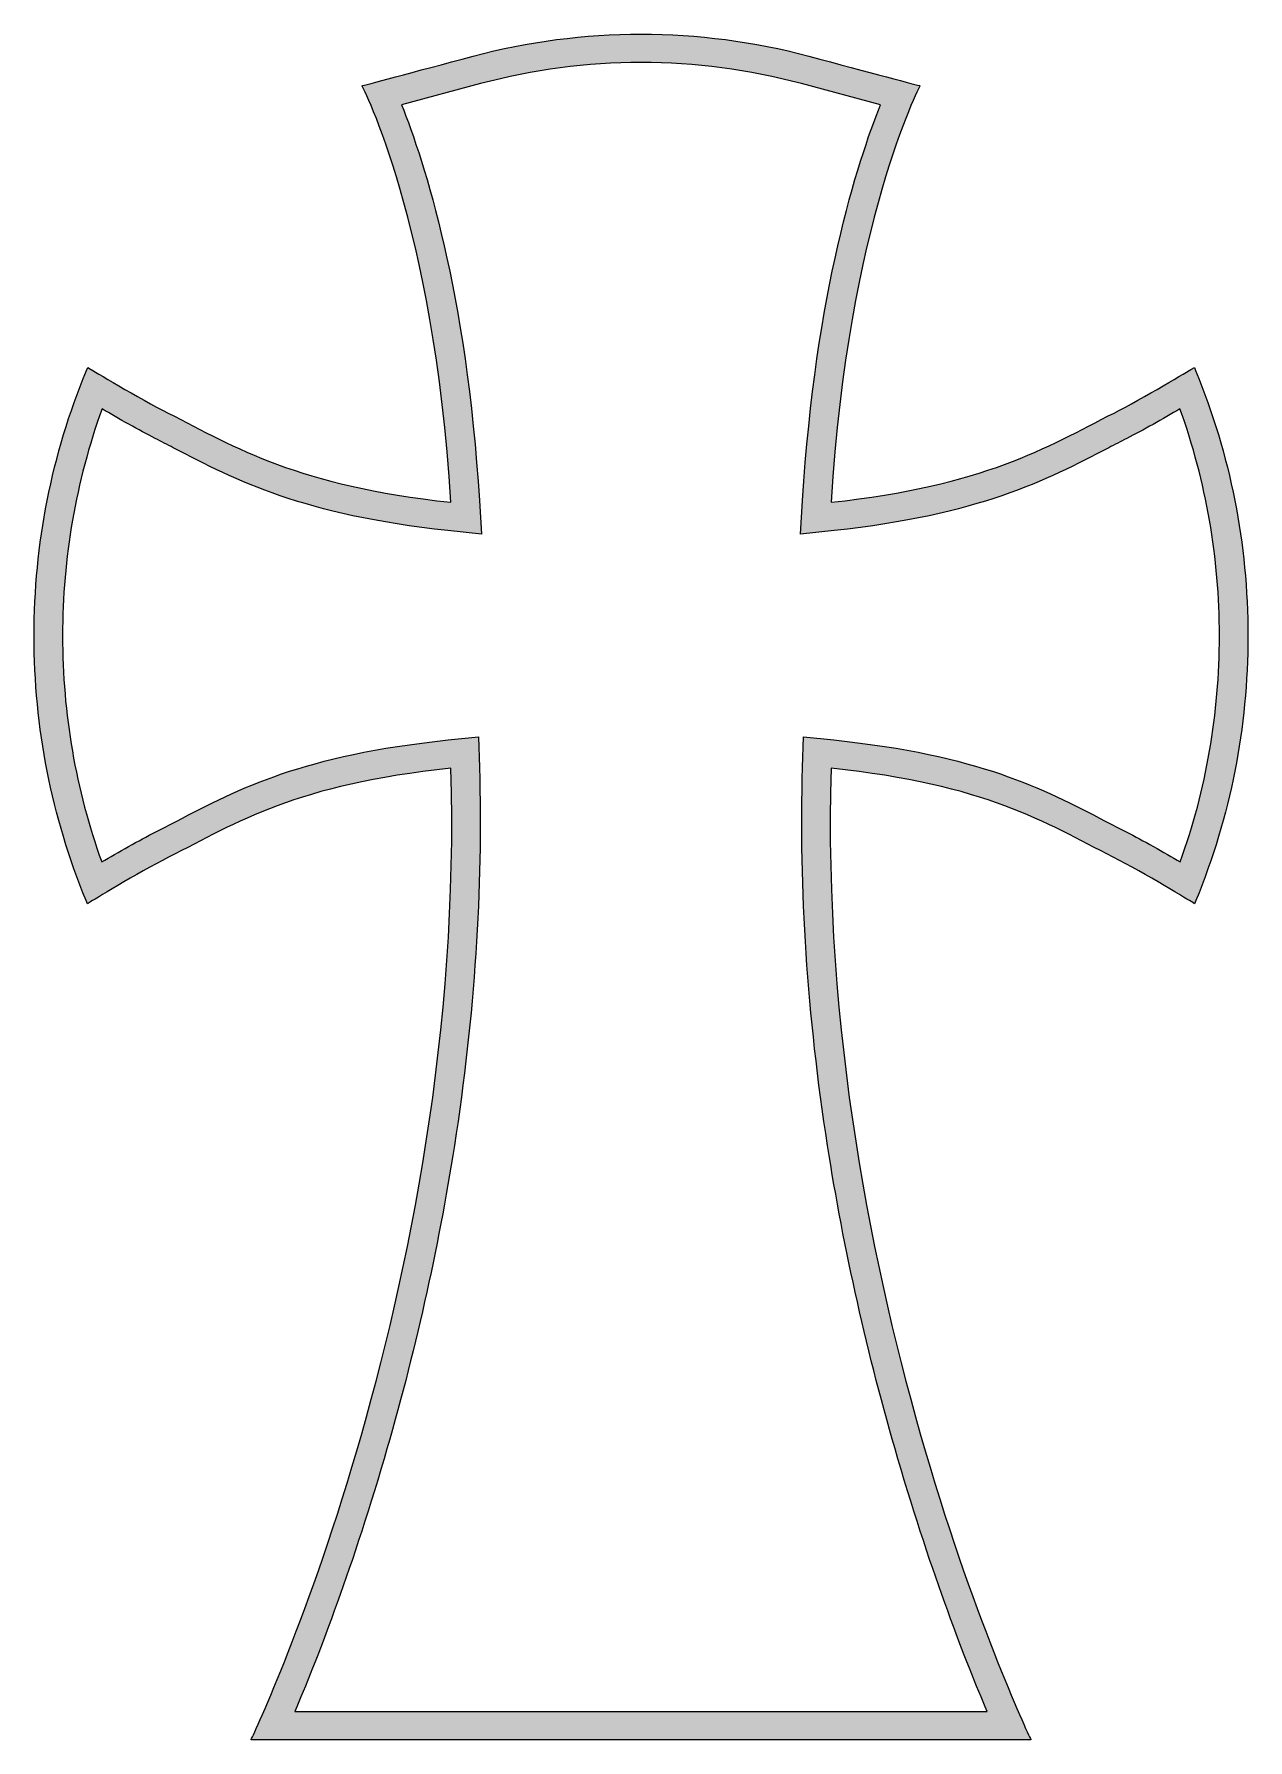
# Model space of a CAD drawing. Header units: millimetres. Extents: x -932 to 251, y -729 to -29.
# Drawn here: x -461.1 to -247.7, y -329.1 to -29.1 of the extents above; entities that cross this region are included whole.
import ezdxf

# ---------------------------------------------------------------- set-up
doc = ezdxf.new("R2010")
doc.units = ezdxf.units.MM
doc.header["$MEASUREMENT"] = 0
doc.layers.add('Layer 4', color=7, linetype='Continuous')

msp = doc.modelspace()

# ---------------------------------------------------------------- hatches: boundary and pattern name
at = {"layer": 'Layer 4'}
h = msp.add_hatch(color=1, dxfattribs=at)
h.dxf.hatch_style = 2
edge = h.paths.add_edge_path()
edge.add_spline(control_points=[(-354.4, -29.1), (-364.32, -29.1), (-374.23, -30.39), (-383.89, -32.97), (-394.29, -35.74), (-403.45, -38.19), (-403.45, -38.19), (-403.45, -38.19), (-390.79, -62.4), (-387.82, -111.44), (-414.82, -108.53), (-425.65, -101.81), (-437.57, -95.75), (-442.53, -93.22), (-451.11, -88.08), (-451.2, -88.03), (-451.2, -88.03), (-451.7, -87.73), (-451.7, -87.73), (-451.7, -87.73), (-451.93, -88.27), (-451.93, -88.27), (-458.03, -103.08), (-461.12, -118.78), (-461.12, -134.93), (-461.12, -151.04), (-458.04, -166.71), (-451.97, -181.49), (-451.97, -181.49), (-451.74, -182.04), (-451.74, -182.04), (-451.74, -182.04), (-451.23, -181.73), (-451.23, -181.73), (-451.15, -181.68), (-442.98, -176.66), (-437.46, -173.86), (-425.42, -167.74), (-415.11, -161.06), (-387.82, -158.22), (-385.09, -250.43), (-422.98, -329.1), (-422.98, -329.1), (-422.98, -329.1), (-354.44, -329.1), (-354.44, -329.1), (-354.44, -329.1), (-354.37, -329.1), (-354.37, -329.1), (-354.37, -329.1), (-285.84, -329.1), (-285.84, -329.1), (-285.84, -329.1), (-323.72, -250.43), (-321, -158.22), (-293.7, -161.06), (-283.4, -167.74), (-271.36, -173.86), (-265.84, -176.66), (-257.67, -181.68), (-257.58, -181.73), (-257.58, -181.73), (-257.07, -182.04), (-257.07, -182.04), (-257.07, -182.04), (-256.85, -181.49), (-256.85, -181.49), (-250.78, -166.71), (-247.7, -151.04), (-247.7, -134.93), (-247.7, -118.78), (-250.79, -103.08), (-256.89, -88.27), (-256.89, -88.27), (-257.11, -87.73), (-257.11, -87.73), (-257.11, -87.73), (-257.62, -88.03), (-257.62, -88.03), (-257.71, -88.08), (-266.28, -93.22), (-271.24, -95.75), (-283.17, -101.81), (-294, -108.53), (-321, -111.44), (-318.03, -62.4), (-305.36, -38.19), (-305.36, -38.19), (-305.36, -38.19), (-314.51, -35.75), (-324.91, -32.97), (-334.57, -30.39), (-344.49, -29.1), (-354.4, -29.1), (-354.4, -29.1), (-354.4, -29.1), (-354.4, -29.1)], knot_values=[0, 0, 0, 0, 1, 1, 1, 2, 2, 2, 3, 3, 3, 4, 4, 4, 5, 5, 5, 6, 6, 6, 7, 7, 7, 8, 8, 8, 9, 9, 9, 10, 10, 10, 11, 11, 11, 12, 12, 12, 13, 13, 13, 14, 14, 14, 15, 15, 15, 16, 16, 16, 17, 17, 17, 18, 18, 18, 19, 19, 19, 20, 20, 20, 21, 21, 21, 22, 22, 22, 23, 23, 23, 24, 24, 24, 25, 25, 25, 26, 26, 26, 27, 27, 27, 28, 28, 28, 29, 29, 29, 30, 30, 30, 31, 31, 31, 32, 32, 32, 32], degree=3, periodic=1)
edge = h.paths.add_edge_path()
edge.add_spline(control_points=[(-354.4, -34.1), (-344.88, -34.1), (-335.39, -35.34), (-326.2, -37.8), (-326.2, -37.8), (-312.29, -41.51), (-312.29, -41.51), (-316.27, -51.45), (-323.77, -74.5), (-325.99, -111.14), (-325.99, -111.14), (-326.35, -117.05), (-326.35, -117.05), (-326.35, -117.05), (-320.46, -116.41), (-320.46, -116.41), (-294.98, -113.66), (-283.38, -107.66), (-272.17, -101.85), (-271.12, -101.31), (-270.04, -100.74), (-268.98, -100.2), (-266.25, -98.82), (-262.55, -96.72), (-259.64, -95.02), (-255.03, -107.79), (-252.7, -121.19), (-252.7, -134.93), (-252.7, -148.62), (-255.02, -161.97), (-259.59, -174.69), (-262.45, -173.01), (-266.11, -170.91), (-269.09, -169.4), (-270.33, -168.77), (-271.58, -168.12), (-272.78, -167.5), (-283.75, -161.79), (-295.09, -155.89), (-320.48, -153.24), (-320.48, -153.24), (-325.84, -152.69), (-325.84, -152.69), (-325.84, -152.69), (-326, -158.07), (-326, -158.07), (-326.63, -179.41), (-325.15, -201.79), (-321.6, -224.59), (-318.76, -242.8), (-314.6, -261.32), (-309.24, -279.64), (-303.23, -300.16), (-297.13, -315.66), (-293.54, -324.1), (-293.54, -324.1), (-354.37, -324.1), (-354.37, -324.1), (-354.37, -324.1), (-354.44, -324.1), (-354.44, -324.1), (-354.44, -324.1), (-415.28, -324.1), (-415.28, -324.1), (-411.69, -315.66), (-405.58, -300.16), (-399.58, -279.64), (-394.22, -261.32), (-390.06, -242.8), (-387.22, -224.59), (-383.67, -201.79), (-382.19, -179.41), (-382.82, -158.07), (-382.82, -158.07), (-382.98, -152.69), (-382.98, -152.69), (-382.98, -152.69), (-388.34, -153.24), (-388.34, -153.24), (-413.73, -155.89), (-425.07, -161.79), (-436.03, -167.5), (-437.24, -168.12), (-438.49, -168.77), (-439.72, -169.4), (-442.7, -170.91), (-446.37, -173.01), (-449.23, -174.69), (-453.8, -161.97), (-456.12, -148.62), (-456.12, -134.93), (-456.12, -121.19), (-453.78, -107.79), (-449.18, -95.02), (-446.27, -96.71), (-442.57, -98.81), (-439.84, -100.2), (-438.78, -100.74), (-437.69, -101.31), (-436.65, -101.85), (-425.43, -107.66), (-413.84, -113.66), (-388.35, -116.41), (-388.35, -116.41), (-382.47, -117.05), (-382.47, -117.05), (-382.47, -117.05), (-382.83, -111.14), (-382.83, -111.14), (-385.05, -74.5), (-392.55, -51.45), (-396.52, -41.51), (-396.52, -41.51), (-382.6, -37.8), (-382.6, -37.8), (-373.41, -35.34), (-363.92, -34.1), (-354.4, -34.1)], knot_values=[0, 0, 0, 0, 0.352778, 0.352778, 0.352778, 0.705556, 0.705556, 0.705556, 1.058333, 1.058333, 1.058333, 1.411111, 1.411111, 1.411111, 1.763889, 1.763889, 1.763889, 2.116667, 2.116667, 2.116667, 2.469444, 2.469444, 2.469444, 2.822222, 2.822222, 2.822222, 3.175, 3.175, 3.175, 3.527778, 3.527778, 3.527778, 3.880556, 3.880556, 3.880556, 4.233333, 4.233333, 4.233333, 4.586111, 4.586111, 4.586111, 4.938889, 4.938889, 4.938889, 5.291667, 5.291667, 5.291667, 5.644444, 5.644444, 5.644444, 5.997222, 5.997222, 5.997222, 6.35, 6.35, 6.35, 6.702778, 6.702778, 6.702778, 7.055556, 7.055556, 7.055556, 7.408333, 7.408333, 7.408333, 7.761111, 7.761111, 7.761111, 8.113889, 8.113889, 8.113889, 8.466667, 8.466667, 8.466667, 8.819444, 8.819444, 8.819444, 9.172222, 9.172222, 9.172222, 9.525, 9.525, 9.525, 9.877778, 9.877778, 9.877778, 10.230556, 10.230556, 10.230556, 10.583333, 10.583333, 10.583333, 10.936111, 10.936111, 10.936111, 11.288889, 11.288889, 11.288889, 11.641667, 11.641667, 11.641667, 11.994444, 11.994444, 11.994444, 12.347222, 12.347222, 12.347222, 12.7, 12.7, 12.7, 13.052778, 13.052778, 13.052778, 13.405556, 13.405556, 13.405556, 13.758333, 13.758333, 13.758333, 13.758333], degree=3, periodic=0)
edge.add_line((-354.4, -34.1), (-354.4, -34.1))

# ---------------------------------------------------------------- linework, layer by layer
at = {"layer": 'Layer 4', "lineweight": 0}
for points, knots in [([(-354.4, -29.1), (-364.32, -29.1), (-374.23, -30.39), (-383.89, -32.97), (-394.29, -35.74), (-403.45, -38.19), (-403.45, -38.19), (-403.45, -38.19), (-390.79, -62.4), (-387.82, -111.44), (-414.82, -108.53), (-425.65, -101.81), (-437.57, -95.75), (-442.53, -93.22), (-451.11, -88.08), (-451.2, -88.03), (-451.2, -88.03), (-451.7, -87.73), (-451.7, -87.73), (-451.7, -87.73), (-451.93, -88.27), (-451.93, -88.27), (-458.03, -103.08), (-461.12, -118.78), (-461.12, -134.93), (-461.12, -151.04), (-458.04, -166.71), (-451.97, -181.49), (-451.97, -181.49), (-451.74, -182.04), (-451.74, -182.04), (-451.74, -182.04), (-451.23, -181.73), (-451.23, -181.73), (-451.15, -181.68), (-442.98, -176.66), (-437.46, -173.86), (-425.42, -167.74), (-415.11, -161.06), (-387.82, -158.22), (-385.09, -250.43), (-422.98, -329.1), (-422.98, -329.1), (-422.98, -329.1), (-354.44, -329.1), (-354.44, -329.1), (-354.44, -329.1), (-354.37, -329.1), (-354.37, -329.1), (-354.37, -329.1), (-285.84, -329.1), (-285.84, -329.1), (-285.84, -329.1), (-323.72, -250.43), (-321, -158.22), (-293.7, -161.06), (-283.4, -167.74), (-271.36, -173.86), (-265.84, -176.66), (-257.67, -181.68), (-257.58, -181.73), (-257.58, -181.73), (-257.07, -182.04), (-257.07, -182.04), (-257.07, -182.04), (-256.85, -181.49), (-256.85, -181.49), (-250.78, -166.71), (-247.7, -151.04), (-247.7, -134.93), (-247.7, -118.78), (-250.79, -103.08), (-256.89, -88.27), (-256.89, -88.27), (-257.11, -87.73), (-257.11, -87.73), (-257.11, -87.73), (-257.62, -88.03), (-257.62, -88.03), (-257.71, -88.08), (-266.28, -93.22), (-271.24, -95.75), (-283.17, -101.81), (-294, -108.53), (-321, -111.44), (-318.03, -62.4), (-305.36, -38.19), (-305.36, -38.19), (-305.36, -38.19), (-314.51, -35.75), (-324.91, -32.97), (-334.57, -30.39), (-344.49, -29.1), (-354.4, -29.1), (-354.4, -29.1), (-354.4, -29.1), (-354.4, -29.1)], [0, 0, 0, 0, 1, 1, 1, 2, 2, 2, 3, 3, 3, 4, 4, 4, 5, 5, 5, 6, 6, 6, 7, 7, 7, 8, 8, 8, 9, 9, 9, 10, 10, 10, 11, 11, 11, 12, 12, 12, 13, 13, 13, 14, 14, 14, 15, 15, 15, 16, 16, 16, 17, 17, 17, 18, 18, 18, 19, 19, 19, 20, 20, 20, 21, 21, 21, 22, 22, 22, 23, 23, 23, 24, 24, 24, 25, 25, 25, 26, 26, 26, 27, 27, 27, 28, 28, 28, 29, 29, 29, 30, 30, 30, 31, 31, 31, 32, 32, 32, 32]), ([(-354.4, -34.1), (-344.88, -34.1), (-335.39, -35.34), (-326.2, -37.8), (-326.2, -37.8), (-312.29, -41.51), (-312.29, -41.51), (-316.27, -51.45), (-323.77, -74.5), (-325.99, -111.14), (-325.99, -111.14), (-326.35, -117.05), (-326.35, -117.05), (-326.35, -117.05), (-320.46, -116.41), (-320.46, -116.41), (-294.98, -113.66), (-283.38, -107.66), (-272.17, -101.85), (-271.12, -101.31), (-270.04, -100.74), (-268.98, -100.2), (-266.25, -98.82), (-262.55, -96.72), (-259.64, -95.02), (-255.03, -107.79), (-252.7, -121.19), (-252.7, -134.93), (-252.7, -148.62), (-255.02, -161.97), (-259.59, -174.69), (-262.45, -173.01), (-266.11, -170.91), (-269.09, -169.4), (-270.33, -168.77), (-271.58, -168.12), (-272.78, -167.5), (-283.75, -161.79), (-295.09, -155.89), (-320.48, -153.24), (-320.48, -153.24), (-325.84, -152.69), (-325.84, -152.69), (-325.84, -152.69), (-326, -158.07), (-326, -158.07), (-326.63, -179.41), (-325.15, -201.79), (-321.6, -224.59), (-318.76, -242.8), (-314.6, -261.32), (-309.24, -279.64), (-303.23, -300.16), (-297.13, -315.66), (-293.54, -324.1), (-293.54, -324.1), (-354.37, -324.1), (-354.37, -324.1), (-354.37, -324.1), (-354.44, -324.1), (-354.44, -324.1), (-354.44, -324.1), (-415.28, -324.1), (-415.28, -324.1), (-411.69, -315.66), (-405.58, -300.16), (-399.58, -279.64), (-394.22, -261.32), (-390.06, -242.8), (-387.22, -224.59), (-383.67, -201.79), (-382.19, -179.41), (-382.82, -158.07), (-382.82, -158.07), (-382.98, -152.69), (-382.98, -152.69), (-382.98, -152.69), (-388.34, -153.24), (-388.34, -153.24), (-413.73, -155.89), (-425.07, -161.79), (-436.03, -167.5), (-437.24, -168.12), (-438.49, -168.77), (-439.72, -169.4), (-442.7, -170.91), (-446.37, -173.01), (-449.23, -174.69), (-453.8, -161.97), (-456.12, -148.62), (-456.12, -134.93), (-456.12, -121.19), (-453.78, -107.79), (-449.18, -95.02), (-446.27, -96.71), (-442.57, -98.81), (-439.84, -100.2), (-438.78, -100.74), (-437.69, -101.31), (-436.65, -101.85), (-425.43, -107.66), (-413.84, -113.66), (-388.35, -116.41), (-388.35, -116.41), (-382.47, -117.05), (-382.47, -117.05), (-382.47, -117.05), (-382.83, -111.14), (-382.83, -111.14), (-385.05, -74.5), (-392.55, -51.45), (-396.52, -41.51), (-396.52, -41.51), (-382.6, -37.8), (-382.6, -37.8), (-373.41, -35.34), (-363.92, -34.1), (-354.4, -34.1)], [0, 0, 0, 0, 1, 1, 1, 2, 2, 2, 3, 3, 3, 4, 4, 4, 5, 5, 5, 6, 6, 6, 7, 7, 7, 8, 8, 8, 9, 9, 9, 10, 10, 10, 11, 11, 11, 12, 12, 12, 13, 13, 13, 14, 14, 14, 15, 15, 15, 16, 16, 16, 17, 17, 17, 18, 18, 18, 19, 19, 19, 20, 20, 20, 21, 21, 21, 22, 22, 22, 23, 23, 23, 24, 24, 24, 25, 25, 25, 26, 26, 26, 27, 27, 27, 28, 28, 28, 29, 29, 29, 30, 30, 30, 31, 31, 31, 32, 32, 32, 33, 33, 33, 34, 34, 34, 35, 35, 35, 36, 36, 36, 37, 37, 37, 38, 38, 38, 39, 39, 39, 39])]:
    msp.add_open_spline(points, degree=3, knots=knots, dxfattribs=at)

doc.saveas('drawing.dxf')
